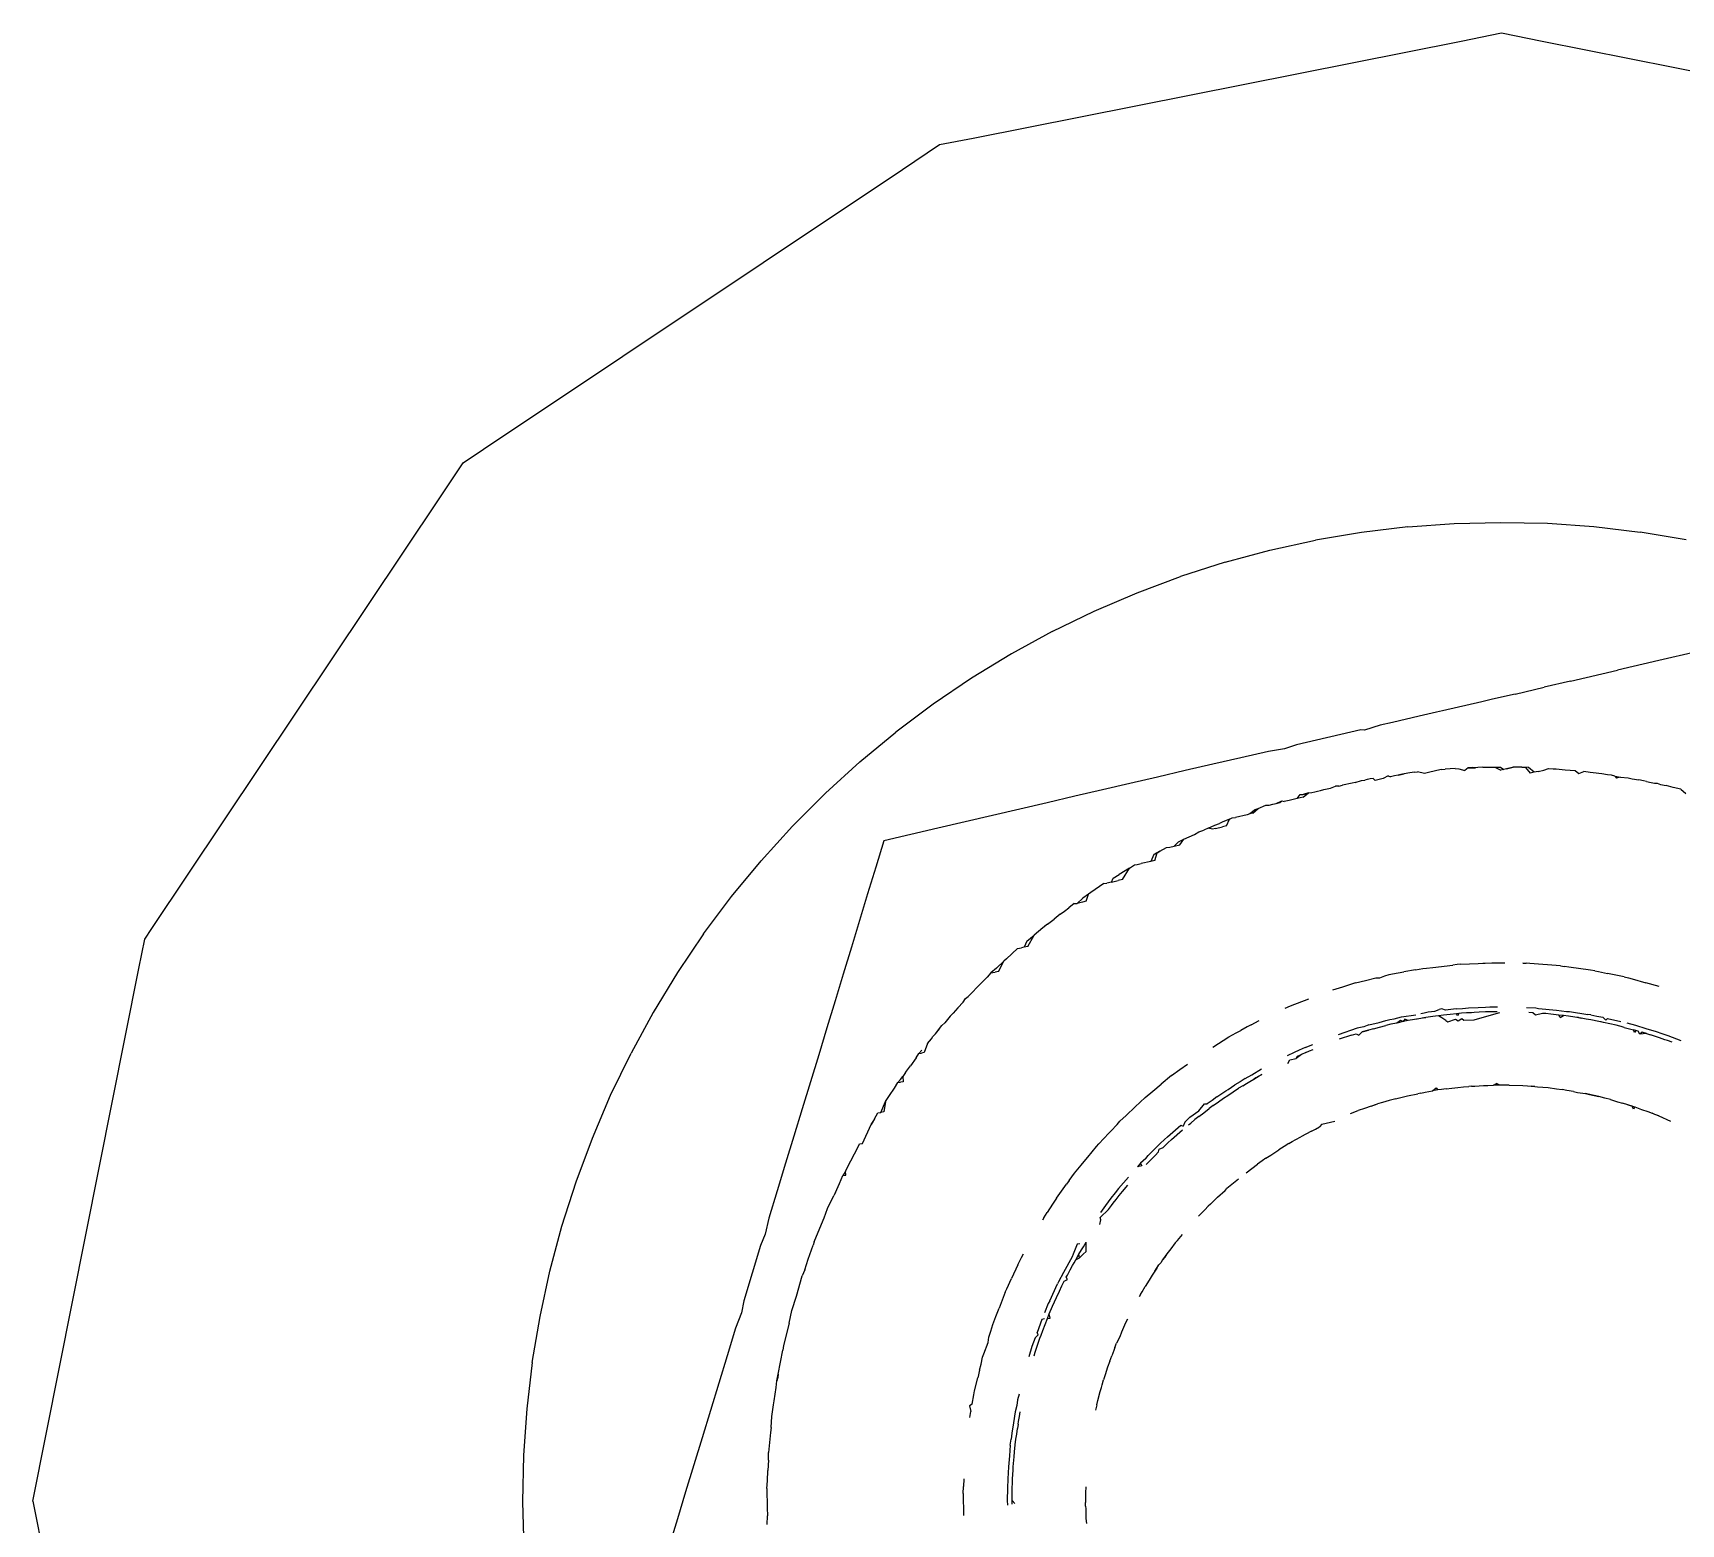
# Model space of a CAD drawing. Header units: millimetres. Extents: x -2916 to 2490, y 92 to 4100.
# Drawn here: x -1787.08 to -1770.25, y 1761.62 to 1776.85 of the extents above; entities that cross this region are included whole.
import ezdxf

# ---------------------------------------------------------------- set-up
doc = ezdxf.new("R2010")
doc.units = ezdxf.units.MM

msp = doc.modelspace()

# ---------------------------------------------------------------- linework, layer by layer
for p, q in [((-1777.48, 1775.778), (-1772.495, 1776.769)), ((-1772.495, 1776.769), (-1772.082, 1776.851)), ((-1772.082, 1776.851), (-1771.669, 1776.769)), ((-1771.669, 1776.769), (-1766.684, 1775.778)), ((-1778.201, 1775.457), (-1777.822, 1775.71)), ((-1777.822, 1775.71), (-1777.48, 1775.778)), ((-1782.481, 1772.597), (-1778.201, 1775.457)), ((-1782.689, 1772.458), (-1782.481, 1772.597)), ((-1782.927, 1772.101), (-1782.689, 1772.458)), ((-1785.867, 1767.702), (-1782.927, 1772.101)), ((-1773.041, 1771.805), (-1772.566, 1771.84)), ((-1772.566, 1771.84), (-1772.09, 1771.851)), ((-1772.09, 1771.851), (-1771.615, 1771.841)), ((-1771.615, 1771.841), (-1771.14, 1771.807)), ((-1774.448, 1771.568), (-1773.983, 1771.669)), ((-1773.513, 1771.748), (-1773.983, 1771.669)), ((-1773.041, 1771.805), (-1773.513, 1771.748)), ((-1771.14, 1771.807), (-1770.667, 1771.751)), ((-1770.198, 1771.672), (-1770.667, 1771.751)), ((-1774.907, 1771.444), (-1774.448, 1771.568)), ((-1774.907, 1771.444), (-1775.361, 1771.299)), ((-1775.806, 1771.132), (-1775.361, 1771.299)), ((-1776.244, 1770.944), (-1775.806, 1771.132)), ((-1776.672, 1770.736), (-1776.244, 1770.944)), ((-1776.672, 1770.736), (-1777.089, 1770.508)), ((-1777.089, 1770.508), (-1777.496, 1770.26)), ((-1770.09, 1770.528), (-1770.476, 1770.438)), ((-1771.378, 1770.228), (-1770.9, 1770.34)), ((-1770.476, 1770.438), (-1770.9, 1770.34)), ((-1777.496, 1770.26), (-1777.889, 1769.992)), ((-1771.945, 1770.097), (-1771.647, 1770.166)), ((-1771.378, 1770.228), (-1771.647, 1770.166)), ((-1777.889, 1769.992), (-1778.27, 1769.707)), ((-1772.283, 1770.018), (-1772.686, 1769.925)), ((-1772.176, 1770.043), (-1772.283, 1770.018)), ((-1771.945, 1770.097), (-1772.176, 1770.043)), ((-1773.198, 1769.806), (-1773.321, 1769.777)), ((-1772.923, 1769.869), (-1773.198, 1769.806)), ((-1772.748, 1769.91), (-1772.923, 1769.869)), ((-1772.686, 1769.925), (-1772.748, 1769.91)), ((-1778.637, 1769.404), (-1778.27, 1769.707)), ((-1773.521, 1769.73), (-1774.178, 1769.578)), ((-1773.483, 1769.728), (-1773.521, 1769.73)), ((-1773.321, 1769.777), (-1773.483, 1769.728)), ((-1774.463, 1769.511), (-1774.747, 1769.445)), ((-1774.299, 1769.538), (-1774.463, 1769.511)), ((-1774.178, 1769.578), (-1774.299, 1769.538)), ((-1778.989, 1769.083), (-1778.637, 1769.404)), ((-1775.313, 1769.314), (-1775.596, 1769.248)), ((-1775.03, 1769.38), (-1775.313, 1769.314)), ((-1774.747, 1769.445), (-1775.03, 1769.38)), ((-1773.021, 1769.291), (-1773.077, 1769.283)), ((-1772.971, 1769.299), (-1773.021, 1769.291)), ((-1772.971, 1769.299), (-1772.941, 1769.302)), ((-1772.87, 1769.285), (-1772.941, 1769.302)), ((-1772.842, 1769.291), (-1772.87, 1769.285)), ((-1772.816, 1769.297), (-1772.842, 1769.291)), ((-1772.771, 1769.308), (-1772.816, 1769.297)), ((-1772.698, 1769.326), (-1772.771, 1769.308)), ((-1772.698, 1769.326), (-1772.659, 1769.329)), ((-1772.555, 1769.335), (-1772.659, 1769.329)), ((-1772.555, 1769.335), (-1772.518, 1769.334)), ((-1772.518, 1769.334), (-1772.459, 1769.316)), ((-1772.425, 1769.344), (-1772.459, 1769.316)), ((-1772.375, 1769.346), (-1772.425, 1769.344)), ((-1772.425, 1769.344), (-1772.35, 1769.341)), ((-1772.35, 1769.341), (-1772.375, 1769.346)), ((-1772.324, 1769.347), (-1772.35, 1769.341)), ((-1772.274, 1769.348), (-1772.324, 1769.347)), ((-1772.274, 1769.348), (-1772.151, 1769.351)), ((-1772.151, 1769.351), (-1772.092, 1769.351)), ((-1772.151, 1769.351), (-1772.089, 1769.319)), ((-1772.092, 1769.351), (-1772.058, 1769.326)), ((-1772.058, 1769.326), (-1772.089, 1769.319)), ((-1772.031, 1769.333), (-1772.058, 1769.326)), ((-1772.031, 1769.333), (-1771.963, 1769.348)), ((-1771.988, 1769.342), (-1772.031, 1769.333)), ((-1771.963, 1769.348), (-1771.988, 1769.342)), ((-1771.925, 1769.349), (-1771.963, 1769.348)), ((-1771.877, 1769.349), (-1771.925, 1769.349)), ((-1771.808, 1769.346), (-1771.877, 1769.349)), ((-1771.877, 1769.349), (-1771.837, 1769.347)), ((-1771.837, 1769.347), (-1771.79, 1769.288)), ((-1771.748, 1769.298), (-1771.808, 1769.346)), ((-1771.748, 1769.298), (-1771.79, 1769.288)), ((-1771.71, 1769.306), (-1771.748, 1769.298)), ((-1771.71, 1769.306), (-1771.65, 1769.32)), ((-1771.65, 1769.32), (-1771.603, 1769.336)), ((-1771.603, 1769.336), (-1771.557, 1769.332)), ((-1771.557, 1769.332), (-1771.524, 1769.331)), ((-1771.524, 1769.331), (-1771.434, 1769.322)), ((-1771.434, 1769.322), (-1771.33, 1769.314)), ((-1771.33, 1769.314), (-1771.293, 1769.285)), ((-1771.293, 1769.285), (-1771.242, 1769.304)), ((-1771.178, 1769.294), (-1771.242, 1769.304)), ((-1771.147, 1769.291), (-1771.178, 1769.294)), ((-1771.058, 1769.281), (-1771.147, 1769.291)), ((-1776.16, 1769.117), (-1776.441, 1769.052)), ((-1775.878, 1769.182), (-1776.16, 1769.117)), ((-1775.596, 1769.248), (-1775.878, 1769.182)), ((-1773.931, 1769.112), (-1773.899, 1769.12)), ((-1773.899, 1769.12), (-1773.865, 1769.128)), ((-1773.865, 1769.128), (-1773.831, 1769.136)), ((-1773.831, 1769.136), (-1773.78, 1769.157)), ((-1773.743, 1769.156), (-1773.78, 1769.157)), ((-1773.743, 1769.156), (-1773.708, 1769.164)), ((-1773.674, 1769.172), (-1773.708, 1769.164)), ((-1773.641, 1769.18), (-1773.674, 1769.172)), ((-1773.609, 1769.187), (-1773.641, 1769.18)), ((-1773.579, 1769.194), (-1773.609, 1769.187)), ((-1773.579, 1769.194), (-1773.512, 1769.214)), ((-1773.512, 1769.214), (-1773.48, 1769.217)), ((-1773.426, 1769.23), (-1773.48, 1769.217)), ((-1773.454, 1769.223), (-1773.48, 1769.217)), ((-1773.426, 1769.23), (-1773.454, 1769.223)), ((-1773.393, 1769.235), (-1773.426, 1769.23)), ((-1773.374, 1769.214), (-1773.393, 1769.235)), ((-1773.345, 1769.221), (-1773.374, 1769.214)), ((-1773.318, 1769.227), (-1773.345, 1769.221)), ((-1773.291, 1769.233), (-1773.318, 1769.227)), ((-1773.242, 1769.261), (-1773.291, 1769.233)), ((-1773.242, 1769.261), (-1773.218, 1769.25)), ((-1773.177, 1769.26), (-1773.218, 1769.25)), ((-1773.14, 1769.268), (-1773.177, 1769.26)), ((-1773.14, 1769.268), (-1773.077, 1769.283)), ((-1773.11, 1769.275), (-1773.14, 1769.268)), ((-1773.077, 1769.283), (-1773.11, 1769.275)), ((-1770.999, 1769.272), (-1771.058, 1769.281)), ((-1770.96, 1769.267), (-1770.999, 1769.272)), ((-1770.924, 1769.259), (-1770.96, 1769.267)), ((-1770.924, 1769.259), (-1770.869, 1769.247)), ((-1770.924, 1769.259), (-1770.909, 1769.238)), ((-1770.869, 1769.247), (-1770.909, 1769.238)), ((-1770.869, 1769.247), (-1770.788, 1769.239)), ((-1770.788, 1769.239), (-1770.747, 1769.231)), ((-1770.747, 1769.231), (-1770.68, 1769.219)), ((-1770.633, 1769.209), (-1770.68, 1769.219)), ((-1770.603, 1769.203), (-1770.633, 1769.209)), ((-1770.603, 1769.203), (-1770.555, 1769.193)), ((-1770.555, 1769.193), (-1770.519, 1769.187)), ((-1770.519, 1769.187), (-1770.493, 1769.186)), ((-1770.493, 1769.186), (-1770.459, 1769.173)), ((-1770.459, 1769.173), (-1770.403, 1769.161)), ((-1770.331, 1769.143), (-1770.403, 1769.161)), ((-1770.252, 1769.125), (-1770.331, 1769.143)), ((-1770.252, 1769.125), (-1770.202, 1769.079)), ((-1779.325, 1768.746), (-1778.989, 1769.083)), ((-1776.723, 1768.986), (-1777.003, 1768.921)), ((-1776.441, 1769.052), (-1776.723, 1768.986)), ((-1774.569, 1768.927), (-1774.489, 1768.96)), ((-1774.489, 1768.96), (-1774.457, 1768.962)), ((-1774.457, 1768.962), (-1774.419, 1768.971)), ((-1774.419, 1768.971), (-1774.386, 1768.979)), ((-1774.386, 1768.979), (-1774.328, 1769.007)), ((-1774.386, 1768.979), (-1774.347, 1768.988)), ((-1774.347, 1768.988), (-1774.328, 1769.007)), ((-1774.328, 1769.007), (-1774.302, 1768.998)), ((-1774.253, 1769.01), (-1774.302, 1768.998)), ((-1774.226, 1769.016), (-1774.253, 1769.01)), ((-1774.198, 1769.022), (-1774.226, 1769.016)), ((-1774.17, 1769.029), (-1774.198, 1769.022)), ((-1774.17, 1769.029), (-1774.138, 1769.069)), ((-1774.14, 1769.036), (-1774.17, 1769.029)), ((-1774.109, 1769.043), (-1774.14, 1769.036)), ((-1774.138, 1769.069), (-1774.109, 1769.071)), ((-1774.055, 1769.087), (-1774.109, 1769.071)), ((-1774.109, 1769.043), (-1774.055, 1769.087)), ((-1774.109, 1769.071), (-1774.083, 1769.078)), ((-1774.083, 1769.078), (-1774.055, 1769.087)), ((-1774.055, 1769.087), (-1774.019, 1769.092)), ((-1774.019, 1769.092), (-1773.991, 1769.098)), ((-1773.991, 1769.098), (-1773.962, 1769.105)), ((-1773.962, 1769.105), (-1773.931, 1769.112)), ((-1777.562, 1768.791), (-1777.84, 1768.726)), ((-1777.283, 1768.856), (-1777.562, 1768.791)), ((-1777.003, 1768.921), (-1777.283, 1768.856)), ((-1774.936, 1768.787), (-1774.962, 1768.775)), ((-1774.862, 1768.817), (-1774.936, 1768.787)), ((-1774.892, 1768.75), (-1774.862, 1768.817)), ((-1774.862, 1768.817), (-1774.835, 1768.833)), ((-1774.835, 1768.833), (-1774.801, 1768.836)), ((-1774.681, 1768.864), (-1774.801, 1768.836)), ((-1774.653, 1768.871), (-1774.681, 1768.864)), ((-1774.597, 1768.917), (-1774.653, 1768.871)), ((-1774.623, 1768.878), (-1774.653, 1768.871)), ((-1774.623, 1768.878), (-1774.569, 1768.927)), ((-1774.597, 1768.917), (-1774.569, 1768.927)), ((-1779.645, 1768.394), (-1779.325, 1768.746)), ((-1778.117, 1768.662), (-1778.392, 1768.598)), ((-1777.84, 1768.726), (-1778.117, 1768.662)), ((-1775.381, 1768.587), (-1775.328, 1768.613)), ((-1775.369, 1768.557), (-1775.328, 1768.613)), ((-1775.328, 1768.613), (-1775.218, 1768.663)), ((-1775.218, 1768.663), (-1775.175, 1768.69)), ((-1775.175, 1768.69), (-1775.124, 1768.707)), ((-1775.079, 1768.727), (-1775.124, 1768.707)), ((-1775.079, 1768.727), (-1775.01, 1768.757)), ((-1775.036, 1768.717), (-1775.079, 1768.727)), ((-1775.004, 1768.724), (-1775.036, 1768.717)), ((-1775.01, 1768.757), (-1774.962, 1768.775)), ((-1775.004, 1768.724), (-1774.932, 1768.741)), ((-1774.892, 1768.75), (-1774.932, 1768.741)), ((-1778.392, 1768.598), (-1778.475, 1768.327)), ((-1775.634, 1768.457), (-1775.666, 1768.387)), ((-1775.573, 1768.49), (-1775.634, 1768.457)), ((-1775.634, 1768.457), (-1775.601, 1768.474)), ((-1775.624, 1768.397), (-1775.601, 1768.474)), ((-1775.601, 1768.474), (-1775.573, 1768.49)), ((-1775.573, 1768.49), (-1775.506, 1768.53)), ((-1775.506, 1768.53), (-1775.47, 1768.533)), ((-1775.47, 1768.533), (-1775.428, 1768.543)), ((-1775.428, 1768.543), (-1775.381, 1768.587)), ((-1775.428, 1768.543), (-1775.369, 1768.557)), ((-1779.948, 1768.027), (-1779.645, 1768.394)), ((-1778.475, 1768.327), (-1778.557, 1768.055)), ((-1775.881, 1768.318), (-1775.989, 1768.254)), ((-1775.955, 1768.201), (-1775.881, 1768.318)), ((-1775.881, 1768.318), (-1775.83, 1768.353)), ((-1775.83, 1768.353), (-1775.805, 1768.355)), ((-1775.805, 1768.355), (-1775.764, 1768.364)), ((-1775.666, 1768.387), (-1775.764, 1768.364)), ((-1775.624, 1768.397), (-1775.666, 1768.387)), ((-1776.144, 1768.162), (-1776.278, 1768.068)), ((-1776.144, 1768.162), (-1776.115, 1768.164)), ((-1776.068, 1768.175), (-1776.115, 1768.164)), ((-1776.068, 1768.175), (-1776.048, 1768.217)), ((-1776.068, 1768.175), (-1775.998, 1768.191)), ((-1776.048, 1768.217), (-1775.989, 1768.254)), ((-1775.955, 1768.201), (-1775.998, 1768.191)), ((-1780.233, 1767.645), (-1779.948, 1768.027)), ((-1778.557, 1768.055), (-1778.64, 1767.783)), ((-1776.449, 1767.955), (-1776.502, 1767.911)), ((-1776.449, 1767.955), (-1776.416, 1767.958)), ((-1776.416, 1767.958), (-1776.359, 1768.012)), ((-1776.363, 1767.97), (-1776.416, 1767.958)), ((-1776.326, 1767.979), (-1776.363, 1767.97)), ((-1776.303, 1768.051), (-1776.359, 1768.012)), ((-1776.326, 1767.979), (-1776.303, 1768.051)), ((-1776.278, 1768.068), (-1776.303, 1768.051)), ((-1778.64, 1767.783), (-1778.723, 1767.51)), ((-1776.72, 1767.745), (-1776.652, 1767.797)), ((-1776.59, 1767.846), (-1776.652, 1767.797)), ((-1776.59, 1767.846), (-1776.547, 1767.877)), ((-1776.547, 1767.877), (-1776.502, 1767.911)), ((-1785.94, 1767.592), (-1785.867, 1767.702)), ((-1780.233, 1767.645), (-1780.499, 1767.251)), ((-1776.932, 1767.572), (-1776.858, 1767.634)), ((-1776.92, 1767.518), (-1776.858, 1767.634)), ((-1776.813, 1767.671), (-1776.858, 1767.634)), ((-1776.768, 1767.707), (-1776.813, 1767.671)), ((-1776.72, 1767.745), (-1776.768, 1767.707)), ((-1776.743, 1767.733), (-1776.768, 1767.707)), ((-1776.743, 1767.733), (-1776.72, 1767.745)), ((-1786, 1767.292), (-1785.94, 1767.592)), ((-1778.723, 1767.51), (-1778.806, 1767.236)), ((-1777.026, 1767.497), (-1777.138, 1767.391)), ((-1777.026, 1767.497), (-1776.986, 1767.502)), ((-1776.957, 1767.509), (-1776.986, 1767.502)), ((-1776.932, 1767.572), (-1776.957, 1767.509)), ((-1776.92, 1767.518), (-1776.957, 1767.509)), ((-1787.082, 1761.851), (-1786, 1767.292)), ((-1777.24, 1767.297), (-1777.298, 1767.248)), ((-1777.165, 1767.367), (-1777.24, 1767.297)), ((-1777.222, 1767.261), (-1777.165, 1767.367)), ((-1777.138, 1767.391), (-1777.165, 1767.367)), ((-1772.962, 1767.279), (-1773.081, 1767.257)), ((-1772.962, 1767.279), (-1772.885, 1767.293)), ((-1772.885, 1767.293), (-1772.848, 1767.297)), ((-1772.848, 1767.297), (-1772.784, 1767.304)), ((-1772.784, 1767.304), (-1772.579, 1767.328)), ((-1772.535, 1767.333), (-1772.579, 1767.328)), ((-1772.497, 1767.335), (-1772.535, 1767.333)), ((-1772.497, 1767.335), (-1772.321, 1767.344)), ((-1772.321, 1767.344), (-1772.275, 1767.346)), ((-1772.275, 1767.346), (-1772.249, 1767.346)), ((-1772.249, 1767.346), (-1772.183, 1767.351)), ((-1772.183, 1767.351), (-1772.048, 1767.349)), ((-1771.867, 1767.346), (-1771.83, 1767.346)), ((-1771.793, 1767.343), (-1771.867, 1767.346)), ((-1771.793, 1767.343), (-1771.83, 1767.346)), ((-1771.479, 1767.318), (-1771.793, 1767.343)), ((-1771.479, 1767.318), (-1771.441, 1767.313)), ((-1771.395, 1767.306), (-1771.441, 1767.313)), ((-1771.174, 1767.275), (-1771.395, 1767.306)), ((-1771.13, 1767.268), (-1771.174, 1767.275)), ((-1771.13, 1767.268), (-1771.092, 1767.261)), ((-1780.499, 1767.251), (-1780.747, 1766.844)), ((-1778.806, 1767.236), (-1778.89, 1766.962)), ((-1777.485, 1767.052), (-1777.442, 1767.098)), ((-1777.442, 1767.098), (-1777.39, 1767.148)), ((-1777.39, 1767.148), (-1777.337, 1767.203)), ((-1777.298, 1767.248), (-1777.337, 1767.203)), ((-1777.298, 1767.248), (-1777.253, 1767.254)), ((-1777.222, 1767.261), (-1777.253, 1767.254)), ((-1773.707, 1767.103), (-1773.811, 1767.07)), ((-1773.575, 1767.145), (-1773.707, 1767.103)), ((-1773.575, 1767.145), (-1773.473, 1767.17)), ((-1773.473, 1767.17), (-1773.366, 1767.197)), ((-1773.366, 1767.197), (-1773.326, 1767.196)), ((-1773.326, 1767.196), (-1773.276, 1767.219)), ((-1773.276, 1767.219), (-1773.232, 1767.23)), ((-1773.232, 1767.23), (-1773.195, 1767.237)), ((-1773.195, 1767.237), (-1773.081, 1767.257)), ((-1771.092, 1767.261), (-1771.001, 1767.241)), ((-1770.83, 1767.206), (-1771.001, 1767.241)), ((-1770.83, 1767.206), (-1770.785, 1767.196)), ((-1770.785, 1767.196), (-1770.748, 1767.186)), ((-1770.748, 1767.186), (-1770.608, 1767.147)), ((-1770.474, 1767.11), (-1770.608, 1767.147)), ((-1778.89, 1766.962), (-1778.973, 1766.687)), ((-1777.637, 1766.891), (-1777.582, 1766.949)), ((-1777.582, 1766.949), (-1777.556, 1766.986)), ((-1777.556, 1766.986), (-1777.529, 1767.007)), ((-1777.529, 1767.007), (-1777.485, 1767.052)), ((-1774.239, 1766.911), (-1774.052, 1766.984)), ((-1780.747, 1766.844), (-1780.974, 1766.426)), ((-1777.714, 1766.805), (-1777.77, 1766.738)), ((-1777.714, 1766.805), (-1777.685, 1766.836)), ((-1777.637, 1766.891), (-1777.685, 1766.836)), ((-1774.64, 1766.718), (-1774.559, 1766.762)), ((-1774.293, 1766.886), (-1774.239, 1766.911)), ((-1773.331, 1766.742), (-1773.266, 1766.76)), ((-1773.266, 1766.76), (-1773.225, 1766.77)), ((-1773.225, 1766.77), (-1773.18, 1766.779)), ((-1773.18, 1766.779), (-1773.104, 1766.797)), ((-1773.114, 1766.76), (-1773.152, 1766.735)), ((-1773.086, 1766.75), (-1773.114, 1766.76)), ((-1773.104, 1766.797), (-1772.957, 1766.819)), ((-1773.071, 1766.776), (-1773.086, 1766.75)), ((-1773.035, 1766.76), (-1773.086, 1766.75)), ((-1773.035, 1766.76), (-1773.071, 1766.776)), ((-1772.972, 1766.771), (-1773.035, 1766.76)), ((-1772.906, 1766.783), (-1772.972, 1766.771)), ((-1772.945, 1766.776), (-1772.972, 1766.771)), ((-1772.906, 1766.783), (-1772.945, 1766.776)), ((-1772.906, 1766.831), (-1772.872, 1766.839)), ((-1772.856, 1766.791), (-1772.906, 1766.783)), ((-1772.881, 1766.787), (-1772.906, 1766.783)), ((-1772.881, 1766.787), (-1772.856, 1766.791)), ((-1772.872, 1766.839), (-1772.832, 1766.848)), ((-1772.785, 1766.801), (-1772.856, 1766.791)), ((-1772.832, 1766.848), (-1772.764, 1766.855)), ((-1772.726, 1766.81), (-1772.785, 1766.801)), ((-1772.757, 1766.805), (-1772.785, 1766.801)), ((-1772.764, 1766.855), (-1772.721, 1766.874)), ((-1772.726, 1766.81), (-1772.757, 1766.805)), ((-1772.675, 1766.816), (-1772.726, 1766.81)), ((-1772.691, 1766.787), (-1772.726, 1766.81)), ((-1772.692, 1766.881), (-1772.721, 1766.874)), ((-1772.654, 1766.866), (-1772.692, 1766.881)), ((-1772.653, 1766.761), (-1772.691, 1766.787)), ((-1772.608, 1766.823), (-1772.675, 1766.816)), ((-1772.545, 1766.88), (-1772.654, 1766.866)), ((-1772.653, 1766.761), (-1772.632, 1766.747)), ((-1772.632, 1766.747), (-1772.552, 1766.775)), ((-1772.544, 1766.83), (-1772.608, 1766.823)), ((-1772.552, 1766.775), (-1772.525, 1766.759)), ((-1772.545, 1766.88), (-1772.483, 1766.884)), ((-1772.493, 1766.835), (-1772.544, 1766.83)), ((-1772.533, 1766.807), (-1772.544, 1766.83)), ((-1772.519, 1766.832), (-1772.533, 1766.807)), ((-1772.525, 1766.759), (-1772.488, 1766.78)), ((-1772.493, 1766.835), (-1772.519, 1766.832)), ((-1772.44, 1766.838), (-1772.493, 1766.835)), ((-1772.488, 1766.78), (-1772.467, 1766.763)), ((-1772.483, 1766.884), (-1772.421, 1766.89)), ((-1772.467, 1766.763), (-1772.364, 1766.769)), ((-1772.391, 1766.841), (-1772.44, 1766.838)), ((-1772.421, 1766.89), (-1772.32, 1766.893)), ((-1772.362, 1766.844), (-1772.391, 1766.841)), ((-1772.364, 1766.769), (-1772.162, 1766.825)), ((-1772.311, 1766.846), (-1772.362, 1766.844)), ((-1772.32, 1766.893), (-1772.245, 1766.898)), ((-1772.245, 1766.848), (-1772.311, 1766.846)), ((-1772.245, 1766.898), (-1772.201, 1766.9)), ((-1772.179, 1766.851), (-1772.245, 1766.848)), ((-1772.201, 1766.9), (-1772.123, 1766.899)), ((-1772.128, 1766.851), (-1772.179, 1766.851)), ((-1772.162, 1766.825), (-1772.1, 1766.843)), ((-1771.829, 1766.894), (-1771.732, 1766.889)), ((-1771.763, 1766.841), (-1771.805, 1766.843)), ((-1771.736, 1766.817), (-1771.763, 1766.841)), ((-1771.664, 1766.833), (-1771.736, 1766.817)), ((-1771.732, 1766.889), (-1771.706, 1766.883)), ((-1771.706, 1766.883), (-1771.52, 1766.867)), ((-1771.632, 1766.831), (-1771.664, 1766.833)), ((-1771.581, 1766.826), (-1771.632, 1766.831)), ((-1771.496, 1766.816), (-1771.581, 1766.826)), ((-1771.52, 1766.867), (-1771.418, 1766.853)), ((-1771.484, 1766.792), (-1771.496, 1766.816)), ((-1771.451, 1766.811), (-1771.496, 1766.816)), ((-1771.484, 1766.792), (-1771.451, 1766.811)), ((-1771.4, 1766.805), (-1771.451, 1766.811)), ((-1771.418, 1766.853), (-1771.389, 1766.854)), ((-1771.334, 1766.794), (-1771.4, 1766.805)), ((-1771.389, 1766.854), (-1771.2, 1766.821)), ((-1771.298, 1766.79), (-1771.334, 1766.794)), ((-1771.27, 1766.785), (-1771.334, 1766.794)), ((-1771.298, 1766.79), (-1771.27, 1766.785)), ((-1771.219, 1766.776), (-1771.27, 1766.785)), ((-1771.172, 1766.767), (-1771.219, 1766.776)), ((-1771.171, 1766.819), (-1771.2, 1766.821)), ((-1771.09, 1766.752), (-1771.172, 1766.767)), ((-1771.171, 1766.819), (-1771.11, 1766.805)), ((-1771.11, 1766.805), (-1771.049, 1766.795)), ((-1771.049, 1766.795), (-1771.019, 1766.765)), ((-1771.019, 1766.765), (-1770.999, 1766.783)), ((-1770.999, 1766.783), (-1770.863, 1766.751)), ((-1778.973, 1766.687), (-1779.057, 1766.411)), ((-1777.906, 1766.574), (-1777.891, 1766.596)), ((-1777.891, 1766.596), (-1777.865, 1766.626)), ((-1777.865, 1766.626), (-1777.823, 1766.677)), ((-1777.865, 1766.626), (-1777.844, 1766.652)), ((-1777.844, 1766.652), (-1777.801, 1766.711)), ((-1777.801, 1766.711), (-1777.77, 1766.738)), ((-1775.033, 1766.49), (-1774.868, 1766.594)), ((-1774.868, 1766.594), (-1774.793, 1766.635)), ((-1774.793, 1766.635), (-1774.747, 1766.66)), ((-1774.681, 1766.695), (-1774.747, 1766.66)), ((-1774.64, 1766.718), (-1774.681, 1766.695)), ((-1773.558, 1766.681), (-1773.75, 1766.615)), ((-1773.616, 1766.611), (-1773.74, 1766.569)), ((-1773.616, 1766.611), (-1773.567, 1766.626)), ((-1773.567, 1766.626), (-1773.54, 1766.611)), ((-1773.488, 1766.696), (-1773.558, 1766.681)), ((-1773.54, 1766.611), (-1773.505, 1766.644)), ((-1773.441, 1766.663), (-1773.505, 1766.644)), ((-1773.505, 1766.644), (-1773.478, 1766.652)), ((-1773.439, 1766.716), (-1773.488, 1766.696)), ((-1773.478, 1766.652), (-1773.441, 1766.663)), ((-1773.391, 1766.677), (-1773.441, 1766.663)), ((-1773.439, 1766.716), (-1773.331, 1766.742)), ((-1773.391, 1766.677), (-1773.33, 1766.692)), ((-1773.33, 1766.692), (-1773.264, 1766.71)), ((-1773.214, 1766.722), (-1773.264, 1766.71)), ((-1773.152, 1766.735), (-1773.214, 1766.722)), ((-1773.086, 1766.75), (-1773.152, 1766.735)), ((-1771.065, 1766.747), (-1771.09, 1766.752)), ((-1771.04, 1766.742), (-1771.09, 1766.752)), ((-1771.04, 1766.742), (-1771.065, 1766.747)), ((-1770.976, 1766.727), (-1771.04, 1766.742)), ((-1770.912, 1766.713), (-1770.976, 1766.727)), ((-1770.887, 1766.706), (-1770.912, 1766.713)), ((-1770.862, 1766.7), (-1770.912, 1766.713)), ((-1770.862, 1766.7), (-1770.887, 1766.706)), ((-1770.83, 1766.691), (-1770.862, 1766.7)), ((-1770.83, 1766.691), (-1770.735, 1766.667)), ((-1770.803, 1766.736), (-1770.714, 1766.713)), ((-1770.726, 1766.638), (-1770.735, 1766.667)), ((-1770.686, 1766.652), (-1770.735, 1766.667)), ((-1770.711, 1766.659), (-1770.726, 1766.638)), ((-1770.714, 1766.713), (-1770.609, 1766.679)), ((-1770.686, 1766.652), (-1770.711, 1766.659)), ((-1770.669, 1766.621), (-1770.686, 1766.652)), ((-1770.648, 1766.641), (-1770.669, 1766.621)), ((-1770.603, 1766.628), (-1770.669, 1766.621)), ((-1770.603, 1766.628), (-1770.648, 1766.641)), ((-1770.609, 1766.679), (-1770.503, 1766.648)), ((-1770.603, 1766.628), (-1770.56, 1766.614)), ((-1770.511, 1766.598), (-1770.56, 1766.614)), ((-1770.468, 1766.583), (-1770.511, 1766.598)), ((-1770.503, 1766.648), (-1770.445, 1766.627)), ((-1770.445, 1766.627), (-1770.385, 1766.608)), ((-1770.385, 1766.608), (-1770.25, 1766.555)), ((-1781.182, 1765.998), (-1780.974, 1766.426)), ((-1778.06, 1766.381), (-1778.033, 1766.424)), ((-1778.033, 1766.424), (-1778.002, 1766.457)), ((-1778.033, 1766.424), (-1778.007, 1766.427)), ((-1777.979, 1766.433), (-1778.007, 1766.427)), ((-1777.946, 1766.525), (-1777.979, 1766.433)), ((-1777.946, 1766.525), (-1777.906, 1766.574)), ((-1774.202, 1766.435), (-1774.271, 1766.4)), ((-1774.151, 1766.457), (-1774.202, 1766.435)), ((-1774.089, 1766.486), (-1774.151, 1766.457)), ((-1774.08, 1766.435), (-1774.127, 1766.414)), ((-1774.089, 1766.486), (-1774.011, 1766.516)), ((-1774.08, 1766.435), (-1774.044, 1766.45)), ((-1774.044, 1766.45), (-1774.006, 1766.466)), ((-1770.414, 1766.564), (-1770.468, 1766.583)), ((-1770.387, 1766.555), (-1770.414, 1766.564)), ((-1770.339, 1766.538), (-1770.387, 1766.555)), ((-1779.057, 1766.411), (-1779.141, 1766.135)), ((-1778.172, 1766.229), (-1778.12, 1766.299)), ((-1778.06, 1766.381), (-1778.12, 1766.299)), ((-1775.452, 1766.198), (-1775.369, 1766.259)), ((-1775.369, 1766.259), (-1775.289, 1766.316)), ((-1774.633, 1766.207), (-1774.534, 1766.266)), ((-1774.267, 1766.321), (-1774.246, 1766.359)), ((-1774.246, 1766.359), (-1774.181, 1766.373)), ((-1774.127, 1766.414), (-1774.181, 1766.373)), ((-1774.181, 1766.373), (-1774.168, 1766.395)), ((-1774.168, 1766.395), (-1774.127, 1766.414)), ((-1779.141, 1766.135), (-1779.226, 1765.858)), ((-1778.282, 1766.069), (-1778.25, 1766.127)), ((-1778.25, 1766.127), (-1778.222, 1766.159)), ((-1778.25, 1766.127), (-1778.223, 1766.13)), ((-1778.193, 1766.136), (-1778.223, 1766.13)), ((-1778.222, 1766.159), (-1778.199, 1766.189)), ((-1778.172, 1766.229), (-1778.199, 1766.189)), ((-1778.199, 1766.189), (-1778.193, 1766.136)), ((-1775.643, 1766.04), (-1775.559, 1766.11)), ((-1775.452, 1766.198), (-1775.559, 1766.11)), ((-1774.875, 1766.056), (-1774.807, 1766.104)), ((-1774.752, 1766.136), (-1774.807, 1766.104)), ((-1774.726, 1766.095), (-1774.769, 1766.068)), ((-1774.701, 1766.169), (-1774.752, 1766.136)), ((-1774.726, 1766.095), (-1774.689, 1766.117)), ((-1774.701, 1766.169), (-1774.633, 1766.207)), ((-1774.689, 1766.117), (-1774.653, 1766.139)), ((-1774.653, 1766.139), (-1774.614, 1766.163)), ((-1774.614, 1766.163), (-1774.569, 1766.189)), ((-1774.591, 1766.175), (-1774.614, 1766.163)), ((-1774.532, 1766.209), (-1774.591, 1766.175)), ((-1774.569, 1766.189), (-1774.532, 1766.209)), ((-1772.473, 1766.082), (-1772.417, 1766.088)), ((-1772.39, 1766.09), (-1772.417, 1766.088)), ((-1772.39, 1766.09), (-1772.357, 1766.091)), ((-1772.357, 1766.091), (-1772.267, 1766.097)), ((-1772.267, 1766.097), (-1772.224, 1766.096)), ((-1772.224, 1766.096), (-1772.164, 1766.099)), ((-1772.164, 1766.099), (-1772.134, 1766.117)), ((-1772.099, 1766.101), (-1772.164, 1766.099)), ((-1772.099, 1766.101), (-1772.134, 1766.117)), ((-1772.054, 1766.1), (-1772.099, 1766.101)), ((-1772.006, 1766.101), (-1772.054, 1766.1)), ((-1772.006, 1766.101), (-1771.867, 1766.096)), ((-1771.867, 1766.096), (-1771.818, 1766.092)), ((-1771.818, 1766.092), (-1771.744, 1766.088)), ((-1771.818, 1766.092), (-1771.781, 1766.091)), ((-1771.744, 1766.088), (-1771.781, 1766.091)), ((-1771.744, 1766.088), (-1771.715, 1766.084)), ((-1781.369, 1765.56), (-1781.182, 1765.998)), ((-1778.424, 1765.822), (-1778.375, 1765.932)), ((-1778.375, 1765.932), (-1778.392, 1765.829)), ((-1778.375, 1765.932), (-1778.333, 1765.996)), ((-1778.333, 1765.996), (-1778.282, 1766.069)), ((-1775.724, 1765.973), (-1775.825, 1765.878)), ((-1775.724, 1765.973), (-1775.643, 1766.04)), ((-1775.039, 1765.943), (-1775.09, 1765.908)), ((-1774.99, 1765.981), (-1775.039, 1765.943)), ((-1775.029, 1765.891), (-1774.975, 1765.929)), ((-1774.99, 1765.981), (-1774.898, 1766.041)), ((-1774.975, 1765.929), (-1774.922, 1765.967)), ((-1774.922, 1765.967), (-1774.879, 1765.996)), ((-1774.898, 1766.041), (-1774.875, 1766.056)), ((-1774.879, 1765.996), (-1774.824, 1766.031)), ((-1774.824, 1766.031), (-1774.769, 1766.068)), ((-1773.297, 1765.924), (-1773.351, 1765.908)), ((-1773.23, 1765.942), (-1773.297, 1765.924)), ((-1773.163, 1765.962), (-1773.23, 1765.942)), ((-1773.163, 1765.962), (-1773.138, 1765.966)), ((-1773.138, 1765.966), (-1773.044, 1765.991)), ((-1773.044, 1765.991), (-1772.937, 1766.012)), ((-1772.908, 1766.02), (-1772.937, 1766.012)), ((-1772.908, 1766.02), (-1772.863, 1766.028)), ((-1772.863, 1766.028), (-1772.788, 1766.043)), ((-1772.788, 1766.043), (-1772.752, 1766.072)), ((-1772.732, 1766.051), (-1772.788, 1766.043)), ((-1772.752, 1766.072), (-1772.732, 1766.051)), ((-1772.697, 1766.056), (-1772.732, 1766.051)), ((-1772.65, 1766.063), (-1772.697, 1766.056)), ((-1772.65, 1766.063), (-1772.589, 1766.07)), ((-1772.589, 1766.07), (-1772.528, 1766.078)), ((-1772.528, 1766.078), (-1772.473, 1766.082)), ((-1771.715, 1766.084), (-1771.606, 1766.075)), ((-1771.606, 1766.075), (-1771.523, 1766.063)), ((-1771.523, 1766.063), (-1771.465, 1766.056)), ((-1771.416, 1766.047), (-1771.465, 1766.056)), ((-1771.347, 1766.037), (-1771.416, 1766.047)), ((-1771.347, 1766.037), (-1771.307, 1766.027)), ((-1771.307, 1766.027), (-1771.226, 1766.014)), ((-1771.226, 1766.014), (-1771.185, 1766.005)), ((-1771.153, 1765.999), (-1771.226, 1766.014)), ((-1771.185, 1766.005), (-1771.153, 1765.999)), ((-1771.12, 1765.99), (-1771.153, 1765.999)), ((-1771.153, 1765.999), (-1771.09, 1765.984)), ((-1771.09, 1765.984), (-1771.12, 1765.99)), ((-1771.029, 1765.968), (-1771.09, 1765.984)), ((-1770.971, 1765.954), (-1771.029, 1765.968)), ((-1770.971, 1765.954), (-1770.897, 1765.931)), ((-1770.897, 1765.931), (-1770.846, 1765.918)), ((-1770.792, 1765.899), (-1770.846, 1765.918)), ((-1779.226, 1765.858), (-1779.31, 1765.58)), ((-1778.486, 1765.756), (-1778.52, 1765.7)), ((-1778.501, 1765.73), (-1778.486, 1765.756)), ((-1778.486, 1765.756), (-1778.452, 1765.819)), ((-1778.452, 1765.819), (-1778.424, 1765.822)), ((-1778.392, 1765.829), (-1778.424, 1765.822)), ((-1775.98, 1765.732), (-1775.918, 1765.79)), ((-1775.918, 1765.79), (-1775.825, 1765.878)), ((-1775.316, 1765.722), (-1775.265, 1765.773)), ((-1775.265, 1765.773), (-1775.176, 1765.839)), ((-1775.215, 1765.749), (-1775.257, 1765.711)), ((-1775.174, 1765.781), (-1775.215, 1765.749)), ((-1775.176, 1765.839), (-1775.117, 1765.908)), ((-1775.174, 1765.781), (-1775.124, 1765.819)), ((-1775.124, 1765.819), (-1775.07, 1765.861)), ((-1775.117, 1765.908), (-1775.09, 1765.908)), ((-1775.029, 1765.891), (-1775.07, 1765.861)), ((-1773.627, 1765.81), (-1773.546, 1765.842)), ((-1773.481, 1765.863), (-1773.546, 1765.842)), ((-1773.414, 1765.887), (-1773.481, 1765.863)), ((-1773.414, 1765.887), (-1773.351, 1765.908)), ((-1773.414, 1765.887), (-1773.379, 1765.898)), ((-1773.379, 1765.898), (-1773.351, 1765.908)), ((-1770.75, 1765.885), (-1770.792, 1765.899)), ((-1770.792, 1765.899), (-1770.721, 1765.878)), ((-1770.736, 1765.854), (-1770.75, 1765.885)), ((-1770.721, 1765.878), (-1770.736, 1765.854)), ((-1770.721, 1765.878), (-1770.655, 1765.853)), ((-1770.655, 1765.853), (-1770.59, 1765.831)), ((-1770.59, 1765.831), (-1770.545, 1765.814)), ((-1770.516, 1765.801), (-1770.545, 1765.814)), ((-1770.545, 1765.814), (-1770.476, 1765.786)), ((-1770.476, 1765.786), (-1770.516, 1765.801)), ((-1770.476, 1765.786), (-1770.357, 1765.732)), ((-1779.31, 1765.58), (-1779.395, 1765.302)), ((-1778.609, 1765.505), (-1778.52, 1765.7)), ((-1778.52, 1765.7), (-1778.501, 1765.73)), ((-1776.195, 1765.501), (-1776.093, 1765.61)), ((-1776.093, 1765.61), (-1776.074, 1765.631)), ((-1776.074, 1765.631), (-1776.01, 1765.7)), ((-1776.01, 1765.7), (-1775.98, 1765.732)), ((-1775.493, 1765.571), (-1775.36, 1765.693)), ((-1775.453, 1765.545), (-1775.34, 1765.643)), ((-1775.36, 1765.693), (-1775.334, 1765.683)), ((-1775.316, 1765.722), (-1775.334, 1765.683)), ((-1775.279, 1765.695), (-1775.257, 1765.711)), ((-1774.025, 1765.631), (-1774.133, 1765.574)), ((-1774.025, 1765.631), (-1773.984, 1765.651)), ((-1773.984, 1765.651), (-1773.941, 1765.673)), ((-1773.917, 1765.703), (-1773.941, 1765.673)), ((-1773.917, 1765.703), (-1773.784, 1765.734)), ((-1781.535, 1765.114), (-1781.369, 1765.56)), ((-1778.763, 1765.261), (-1778.656, 1765.462)), ((-1778.656, 1765.462), (-1778.639, 1765.502)), ((-1778.639, 1765.502), (-1778.609, 1765.505)), ((-1776.309, 1765.366), (-1776.264, 1765.419)), ((-1776.264, 1765.419), (-1776.221, 1765.474)), ((-1776.221, 1765.474), (-1776.195, 1765.501)), ((-1775.615, 1765.46), (-1775.691, 1765.38)), ((-1775.622, 1765.383), (-1775.585, 1765.419)), ((-1775.568, 1765.503), (-1775.615, 1765.46)), ((-1775.585, 1765.419), (-1775.578, 1765.448)), ((-1775.578, 1765.448), (-1775.538, 1765.464)), ((-1775.525, 1765.546), (-1775.568, 1765.503)), ((-1775.538, 1765.464), (-1775.491, 1765.51)), ((-1775.525, 1765.546), (-1775.493, 1765.571)), ((-1775.453, 1765.545), (-1775.491, 1765.51)), ((-1774.438, 1765.386), (-1774.359, 1765.44)), ((-1774.302, 1765.474), (-1774.359, 1765.44)), ((-1774.254, 1765.505), (-1774.302, 1765.474)), ((-1774.254, 1765.505), (-1774.222, 1765.524)), ((-1774.222, 1765.524), (-1774.184, 1765.544)), ((-1774.184, 1765.544), (-1774.133, 1765.574)), ((-1779.395, 1765.302), (-1779.48, 1765.022)), ((-1778.783, 1765.219), (-1778.763, 1765.261)), ((-1776.444, 1765.201), (-1776.377, 1765.283)), ((-1776.377, 1765.283), (-1776.347, 1765.32)), ((-1776.347, 1765.32), (-1776.309, 1765.366)), ((-1775.769, 1765.303), (-1775.801, 1765.265)), ((-1775.757, 1765.275), (-1775.801, 1765.265)), ((-1775.715, 1765.351), (-1775.769, 1765.303)), ((-1775.769, 1765.303), (-1775.757, 1765.275)), ((-1775.715, 1765.351), (-1775.691, 1765.38)), ((-1775.713, 1765.289), (-1775.686, 1765.317)), ((-1775.686, 1765.317), (-1775.622, 1765.383)), ((-1774.692, 1765.204), (-1774.575, 1765.293)), ((-1774.526, 1765.327), (-1774.575, 1765.293)), ((-1774.49, 1765.353), (-1774.526, 1765.327)), ((-1774.49, 1765.353), (-1774.438, 1765.386)), ((-1781.679, 1764.661), (-1781.535, 1765.114)), ((-1778.887, 1765.005), (-1778.844, 1765.094)), ((-1778.844, 1765.094), (-1778.811, 1765.176)), ((-1778.783, 1765.219), (-1778.811, 1765.176)), ((-1778.811, 1765.176), (-1778.779, 1765.18)), ((-1778.779, 1765.18), (-1778.783, 1765.219)), ((-1776.629, 1764.945), (-1776.525, 1765.089)), ((-1776.498, 1765.127), (-1776.525, 1765.089)), ((-1776.498, 1765.127), (-1776.444, 1765.201)), ((-1775.894, 1765.161), (-1775.996, 1765.043)), ((-1775.955, 1765.014), (-1775.899, 1765.08)), ((-1774.771, 1765.141), (-1774.888, 1765.043)), ((-1779.48, 1765.022), (-1779.565, 1764.742)), ((-1778.966, 1764.841), (-1778.902, 1764.972)), ((-1778.887, 1765.005), (-1778.902, 1764.972)), ((-1776.65, 1764.915), (-1776.668, 1764.886)), ((-1776.629, 1764.945), (-1776.65, 1764.915)), ((-1776.073, 1764.946), (-1776.128, 1764.87)), ((-1776.029, 1764.999), (-1776.073, 1764.946)), ((-1776.05, 1764.894), (-1776.02, 1764.932)), ((-1775.996, 1765.043), (-1776.029, 1764.999)), ((-1776.02, 1764.932), (-1775.987, 1764.974)), ((-1775.987, 1764.974), (-1775.955, 1765.014)), ((-1775.057, 1764.883), (-1774.985, 1764.955)), ((-1774.985, 1764.955), (-1774.906, 1765.024)), ((-1774.906, 1765.024), (-1774.888, 1765.043)), ((-1779.565, 1764.742), (-1779.604, 1764.577)), ((-1779.011, 1764.721), (-1779.001, 1764.746)), ((-1779.001, 1764.746), (-1778.966, 1764.841)), ((-1776.756, 1764.745), (-1776.772, 1764.72)), ((-1776.756, 1764.745), (-1776.722, 1764.8)), ((-1776.668, 1764.886), (-1776.722, 1764.8)), ((-1776.182, 1764.749), (-1776.098, 1764.83)), ((-1776.175, 1764.723), (-1776.182, 1764.749)), ((-1776.128, 1764.87), (-1776.18, 1764.798)), ((-1776.098, 1764.83), (-1776.068, 1764.871)), ((-1776.068, 1764.871), (-1776.05, 1764.894)), ((-1775.112, 1764.828), (-1775.177, 1764.762)), ((-1775.079, 1764.865), (-1775.112, 1764.828)), ((-1775.057, 1764.883), (-1775.079, 1764.865)), ((-1781.802, 1764.201), (-1781.679, 1764.661)), ((-1779.604, 1764.577), (-1779.65, 1764.461)), ((-1779.104, 1764.5), (-1779.011, 1764.721)), ((-1776.187, 1764.675), (-1776.175, 1764.723)), ((-1775.394, 1764.513), (-1775.342, 1764.574)), ((-1779.65, 1764.461), (-1779.822, 1763.898)), ((-1779.164, 1764.322), (-1779.112, 1764.466)), ((-1779.104, 1764.5), (-1779.112, 1764.466)), ((-1776.417, 1764.474), (-1776.457, 1764.373)), ((-1776.391, 1764.48), (-1776.417, 1764.474)), ((-1776.4, 1764.373), (-1776.374, 1764.417)), ((-1776.374, 1764.417), (-1776.354, 1764.449)), ((-1776.354, 1764.449), (-1776.325, 1764.495)), ((-1776.325, 1764.401), (-1776.325, 1764.495)), ((-1775.46, 1764.427), (-1775.501, 1764.376)), ((-1775.415, 1764.488), (-1775.46, 1764.427)), ((-1775.415, 1764.488), (-1775.394, 1764.513)), ((-1779.2, 1764.214), (-1779.164, 1764.322)), ((-1777.023, 1764.265), (-1777.087, 1764.124)), ((-1777.023, 1764.265), (-1777.004, 1764.306)), ((-1777.004, 1764.306), (-1776.987, 1764.338)), ((-1776.987, 1764.338), (-1776.966, 1764.376)), ((-1776.467, 1764.345), (-1776.557, 1764.185)), ((-1776.489, 1764.213), (-1776.465, 1764.258)), ((-1776.457, 1764.373), (-1776.467, 1764.345)), ((-1776.465, 1764.258), (-1776.449, 1764.286)), ((-1776.449, 1764.286), (-1776.432, 1764.316)), ((-1776.432, 1764.316), (-1776.4, 1764.373)), ((-1776.432, 1764.316), (-1776.395, 1764.336)), ((-1776.395, 1764.336), (-1776.4, 1764.373)), ((-1776.395, 1764.336), (-1776.356, 1764.372)), ((-1776.356, 1764.372), (-1776.325, 1764.401)), ((-1775.623, 1764.2), (-1775.582, 1764.263)), ((-1775.603, 1764.232), (-1775.582, 1764.263)), ((-1775.564, 1764.286), (-1775.582, 1764.263)), ((-1775.544, 1764.315), (-1775.564, 1764.286)), ((-1775.501, 1764.376), (-1775.544, 1764.315)), ((-1775.521, 1764.344), (-1775.544, 1764.315)), ((-1775.501, 1764.376), (-1775.521, 1764.344)), ((-1781.903, 1763.736), (-1781.802, 1764.201)), ((-1779.285, 1763.943), (-1779.226, 1764.152)), ((-1779.2, 1764.214), (-1779.226, 1764.152)), ((-1777.135, 1764.02), (-1777.087, 1764.124)), ((-1776.697, 1763.895), (-1776.619, 1764.069)), ((-1776.607, 1764.092), (-1776.619, 1764.069)), ((-1776.557, 1764.185), (-1776.607, 1764.092)), ((-1776.573, 1764.051), (-1776.55, 1764.097)), ((-1776.55, 1764.097), (-1776.515, 1764.113)), ((-1776.529, 1764.137), (-1776.516, 1764.16)), ((-1776.515, 1764.113), (-1776.529, 1764.137)), ((-1776.516, 1764.16), (-1776.489, 1764.213)), ((-1775.682, 1764.108), (-1775.724, 1764.043)), ((-1775.65, 1764.16), (-1775.682, 1764.108)), ((-1775.623, 1764.2), (-1775.65, 1764.16)), ((-1775.603, 1764.232), (-1775.623, 1764.2)), ((-1779.822, 1763.898), (-1779.847, 1763.775)), ((-1779.33, 1763.799), (-1779.285, 1763.943)), ((-1777.151, 1763.985), (-1777.214, 1763.822)), ((-1777.151, 1763.985), (-1777.135, 1764.02)), ((-1776.65, 1763.885), (-1776.629, 1763.932)), ((-1776.629, 1763.932), (-1776.599, 1763.995)), ((-1776.599, 1763.995), (-1776.573, 1764.051)), ((-1775.771, 1763.962), (-1775.784, 1763.938)), ((-1775.771, 1763.962), (-1775.754, 1763.99)), ((-1775.754, 1763.99), (-1775.724, 1764.043)), ((-1781.982, 1763.266), (-1781.903, 1763.736)), ((-1779.847, 1763.775), (-1779.907, 1763.616)), ((-1779.359, 1763.669), (-1779.33, 1763.799)), ((-1777.278, 1763.656), (-1777.248, 1763.735)), ((-1777.248, 1763.735), (-1777.214, 1763.822)), ((-1776.712, 1763.869), (-1776.751, 1763.775)), ((-1776.721, 1763.717), (-1776.702, 1763.765)), ((-1776.697, 1763.895), (-1776.712, 1763.869)), ((-1776.702, 1763.765), (-1776.668, 1763.841)), ((-1776.694, 1763.72), (-1776.702, 1763.765)), ((-1776.668, 1763.841), (-1776.65, 1763.885)), ((-1779.907, 1763.616), (-1779.993, 1763.335)), ((-1779.359, 1763.669), (-1779.417, 1763.441)), ((-1777.318, 1763.527), (-1777.3, 1763.585)), ((-1777.3, 1763.585), (-1777.278, 1763.656)), ((-1776.777, 1763.707), (-1776.827, 1763.573)), ((-1776.814, 1763.549), (-1776.827, 1763.573)), ((-1776.786, 1763.546), (-1776.768, 1763.595)), ((-1776.752, 1763.713), (-1776.777, 1763.707)), ((-1776.768, 1763.595), (-1776.745, 1763.655)), ((-1776.745, 1763.655), (-1776.721, 1763.717)), ((-1776.721, 1763.717), (-1776.694, 1763.72)), ((-1775.965, 1763.578), (-1775.983, 1763.53)), ((-1775.933, 1763.647), (-1775.965, 1763.578)), ((-1775.904, 1763.709), (-1775.933, 1763.647)), ((-1775.919, 1763.68), (-1775.933, 1763.647)), ((-1775.904, 1763.709), (-1775.919, 1763.68)), ((-1779.47, 1763.146), (-1779.422, 1763.392)), ((-1779.417, 1763.441), (-1779.422, 1763.392)), ((-1777.371, 1763.355), (-1777.325, 1763.47)), ((-1777.325, 1763.47), (-1777.318, 1763.527)), ((-1776.879, 1763.43), (-1776.91, 1763.323)), ((-1776.846, 1763.519), (-1776.879, 1763.43)), ((-1776.846, 1763.519), (-1776.814, 1763.549)), ((-1776.845, 1763.373), (-1776.829, 1763.422)), ((-1776.829, 1763.422), (-1776.807, 1763.484)), ((-1776.807, 1763.484), (-1776.797, 1763.515)), ((-1776.797, 1763.515), (-1776.786, 1763.546)), ((-1776.031, 1763.42), (-1776.044, 1763.388)), ((-1776.031, 1763.42), (-1776.014, 1763.465)), ((-1775.983, 1763.53), (-1776.014, 1763.465)), ((-1781.982, 1763.266), (-1782.038, 1762.794)), ((-1779.993, 1763.335), (-1780.078, 1763.055)), ((-1777.415, 1763.187), (-1777.398, 1763.251)), ((-1777.398, 1763.251), (-1777.383, 1763.32)), ((-1777.383, 1763.32), (-1777.371, 1763.355)), ((-1776.856, 1763.336), (-1776.845, 1763.373)), ((-1776.084, 1763.279), (-1776.106, 1763.22)), ((-1776.084, 1763.279), (-1776.064, 1763.336)), ((-1776.044, 1763.388), (-1776.064, 1763.336)), ((-1779.491, 1763.012), (-1779.486, 1763.079)), ((-1779.486, 1763.079), (-1779.47, 1763.146)), ((-1779.475, 1763.113), (-1779.486, 1763.079)), ((-1779.47, 1763.146), (-1779.475, 1763.113)), ((-1777.466, 1762.977), (-1777.433, 1763.111)), ((-1777.415, 1763.187), (-1777.433, 1763.111)), ((-1776.161, 1763.04), (-1776.148, 1763.088)), ((-1776.13, 1763.139), (-1776.148, 1763.088)), ((-1776.106, 1763.22), (-1776.13, 1763.139)), ((-1780.078, 1763.055), (-1780.163, 1762.776)), ((-1779.512, 1762.875), (-1779.491, 1763.012)), ((-1777.489, 1762.842), (-1777.473, 1762.935)), ((-1777.473, 1762.935), (-1777.466, 1762.977)), ((-1777.01, 1762.942), (-1777.025, 1762.885)), ((-1776.205, 1762.879), (-1776.182, 1762.97)), ((-1776.182, 1762.97), (-1776.168, 1763.011)), ((-1776.168, 1763.011), (-1776.161, 1763.04)), ((-1782.038, 1762.794), (-1782.071, 1762.319)), ((-1780.163, 1762.776), (-1780.247, 1762.498)), ((-1779.537, 1762.714), (-1779.518, 1762.833)), ((-1779.518, 1762.833), (-1779.512, 1762.875)), ((-1777.489, 1762.842), (-1777.518, 1762.823)), ((-1777.518, 1762.823), (-1777.503, 1762.765)), ((-1777.514, 1762.703), (-1777.503, 1762.765)), ((-1777.049, 1762.763), (-1777.066, 1762.651)), ((-1777.035, 1762.827), (-1777.049, 1762.763)), ((-1777.025, 1762.885), (-1777.035, 1762.827)), ((-1777.007, 1762.714), (-1777, 1762.764)), ((-1776.217, 1762.835), (-1776.229, 1762.781)), ((-1776.217, 1762.835), (-1776.205, 1762.879)), ((-1779.549, 1762.551), (-1779.571, 1762.348)), ((-1779.544, 1762.603), (-1779.549, 1762.551)), ((-1779.544, 1762.603), (-1779.537, 1762.714)), ((-1777.066, 1762.651), (-1777.084, 1762.545)), ((-1777.035, 1762.534), (-1777.026, 1762.592)), ((-1777.02, 1762.636), (-1777.026, 1762.592)), ((-1777.02, 1762.636), (-1777.016, 1762.664)), ((-1777.016, 1762.664), (-1777.007, 1762.714)), ((-1780.247, 1762.498), (-1780.332, 1762.221)), ((-1777.1, 1762.421), (-1777.104, 1762.366)), ((-1777.1, 1762.421), (-1777.091, 1762.484)), ((-1777.084, 1762.545), (-1777.091, 1762.484)), ((-1777.057, 1762.353), (-1777.049, 1762.424)), ((-1777.049, 1762.424), (-1777.042, 1762.483)), ((-1777.042, 1762.483), (-1777.035, 1762.534)), ((-1782.071, 1762.319), (-1782.082, 1761.843)), ((-1780.332, 1762.221), (-1780.416, 1761.944)), ((-1779.571, 1762.268), (-1779.576, 1762.162)), ((-1779.571, 1762.268), (-1779.571, 1762.348)), ((-1777.109, 1762.312), (-1777.12, 1762.202)), ((-1777.104, 1762.366), (-1777.109, 1762.312)), ((-1777.07, 1762.199), (-1777.067, 1762.233)), ((-1777.067, 1762.233), (-1777.062, 1762.301)), ((-1777.062, 1762.301), (-1777.057, 1762.353)), ((-1779.586, 1761.98), (-1779.579, 1762.057)), ((-1779.579, 1762.057), (-1779.576, 1762.162)), ((-1777.575, 1762.077), (-1777.578, 1762.001)), ((-1777.127, 1762.078), (-1777.128, 1761.982)), ((-1777.122, 1762.139), (-1777.127, 1762.078)), ((-1777.12, 1762.202), (-1777.122, 1762.139)), ((-1777.078, 1762.029), (-1777.076, 1762.082)), ((-1777.076, 1762.082), (-1777.075, 1762.119)), ((-1777.075, 1762.119), (-1777.072, 1762.171)), ((-1777.072, 1762.171), (-1777.07, 1762.199)), ((-1780.416, 1761.944), (-1780.5, 1761.669)), ((-1779.586, 1761.98), (-1779.582, 1761.783)), ((-1777.582, 1761.927), (-1777.578, 1762.001)), ((-1777.582, 1761.927), (-1777.578, 1761.704)), ((-1777.128, 1761.982), (-1777.132, 1761.857)), ((-1777.082, 1761.856), (-1777.081, 1761.937)), ((-1777.081, 1761.937), (-1777.08, 1761.988)), ((-1777.08, 1761.988), (-1777.078, 1762.029)), ((-1776.331, 1761.879), (-1776.332, 1761.835)), ((-1776.327, 1761.995), (-1776.331, 1761.936)), ((-1776.331, 1761.936), (-1776.331, 1761.879)), ((-1787.082, 1761.851), (-1786, 1756.411)), ((-1782.082, 1761.843), (-1782.07, 1761.367)), ((-1779.582, 1761.783), (-1779.581, 1761.7)), ((-1777.132, 1761.857), (-1777.13, 1761.808)), ((-1777.082, 1761.819), (-1777.082, 1761.856)), ((-1777.054, 1761.826), (-1777.082, 1761.856)), ((-1776.332, 1761.797), (-1776.332, 1761.835)), ((-1776.332, 1761.797), (-1776.33, 1761.771)), ((-1776.33, 1761.771), (-1776.329, 1761.744)), ((-1776.329, 1761.744), (-1776.329, 1761.674)), ((-1780.5, 1761.669), (-1780.583, 1761.394)), ((-1779.583, 1761.611), (-1779.581, 1761.7)), ((-1776.329, 1761.674), (-1776.323, 1761.62))]:
    msp.add_line(p, q)

doc.saveas('drawing.dxf')
